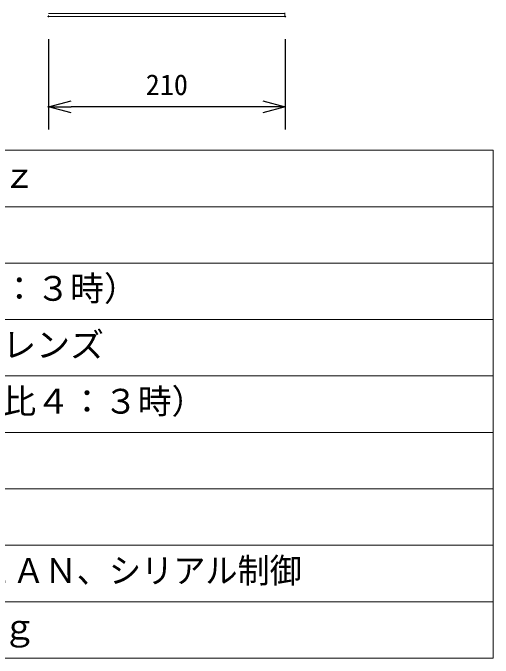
# Model space of a CAD drawing. Units: millimetres, scale not verified. Extents: x -63 to 62, y -57 to 57.
# Drawn here: x 19.9 to 62.5, y -56.5 to 0.7 of the extents above; entities that cross this region are included whole.
import ezdxf
from ezdxf.enums import TextEntityAlignment as Align

# ---------------------------------------------------------------- set-up
doc = ezdxf.new("R2010")
doc.units = ezdxf.units.MM
doc.header["$LTSCALE"] = 0.125
doc.header["$PDMODE"] = 32
doc.header["$PDSIZE"] = 0.0625
for name, color, linetype in [('0-0_0', 7, 'Continuous'), ('0-2_MOJI1', 7, 'Continuous'), ('0-4_DEFPOINTS', 7, 'Continuous'), ('0-6_SUNPO', 7, 'Continuous')]:
    doc.layers.add(name, color=color, linetype=linetype)
doc.layers.add('0-1_WAKU', color=1, linetype='Continuous', lineweight=18)
doc.layers.add('0-5_GAIKEI', color=1, linetype='Continuous', lineweight=18)
doc.styles.add('ＭＳ ゴシック', font='')
doc.styles.get('ＭＳ ゴシック').set_extended_font_data('MS Gothic')

# ---------------------------------------------------------------- blocks, each defined once
blk = doc.blocks.new('_OPEN30')
at = {"layer": '0-0_0'}
blk.add_line((0, 0), (-1, 0), dxfattribs=at)
blk.add_lwpolyline([(-1, 0.26795), (0, 0), (-1, -0.26795)], dxfattribs=at)
blk = doc.blocks.new('D6')
at = {"layer": '0-4_DEFPOINTS'}
for p in [(20.2321, 2.6873), (41.2321, 2.6873), (20.2321, -5.3127)]:
    blk.add_point(p, dxfattribs=at)
at = {"layer": '0-6_SUNPO'}
for p, q in [((20.2321, 0.6873), (20.2321, -7.3127)), ((41.2321, 0.6873), (41.2321, -7.3127)), ((39.2321, -5.3127), (22.2321, -5.3127))]:
    blk.add_line(p, q, dxfattribs=at)
at = {"layer": '0-6_SUNPO', "xscale": 2, "yscale": 2, "rotation": 180}
blk.add_blockref('_OPEN30', (20.2321, -5.3127), dxfattribs=at)
at = {"layer": '0-6_SUNPO', "xscale": 2, "yscale": 2}
blk.add_blockref('_OPEN30', (41.2321, -5.3127), dxfattribs=at)
at = {"layer": '0-6_SUNPO', "style": 'ＭＳ ゴシック'}
blk.add_text('210', height=1.833, dxfattribs=at).set_placement((28.8571, -4.8127), align=Align.BOTTOM_LEFT)

msp = doc.modelspace()

# ---------------------------------------------------------------- linework, layer by layer
at = {"layer": '0-1_WAKU', "color": 4}
for p, q in [((62.4879, -11.505), (-62.5121, -11.505)), ((62.4879, -56.505), (62.4879, -11.505)), ((-62.5121, -56.505), (62.4879, -56.505))]:
    msp.add_line(p, q, dxfattribs=at)
at = {"layer": '0-1_WAKU'}
for p, q in [((-62.5121, -16.505), (62.4879, -16.505)), ((-62.5121, -21.505), (62.4879, -21.505)), ((-62.5121, -26.505), (62.4879, -26.505)), ((-62.5121, -31.505), (62.4879, -31.505)), ((-62.5121, -36.505), (62.4879, -36.505)), ((-62.5121, -41.505), (62.4879, -41.505)), ((-62.5121, -46.505), (62.4879, -46.505)), ((-62.5121, -51.505), (62.4879, -51.505))]:
    msp.add_line(p, q, dxfattribs=at)
at = {"layer": '0-5_GAIKEI'}
msp.add_line((23.0591, 0.6047), (44.0239, 0.6047), dxfattribs=at)
at = {"layer": '0-5_GAIKEI', "color": 7}
for p, q in [((44.0147, 0.4292), (44.0272, 0.6669)), ((23.2094, 0.3344), (23.1594, 0.3344)), ((43.9148, 0.3344), (23.2094, 0.3344))]:
    msp.add_line(p, q, dxfattribs=at)
for centre, radius, start, end in [((23.1596, 0.4346), 0.1002, 180.11821, 269.87536), ((43.9148, 0.4344), 0.1, 270, 357)]:
    msp.add_arc(centre, radius, start, end, dxfattribs=at)

# ---------------------------------------------------------------- block references
at = {"layer": '0-6_SUNPO'}
msp.add_blockref('D6', (2.8326, -2.3475), dxfattribs=at)

# ---------------------------------------------------------------- texts
at = {"layer": '0-2_MOJI1', "style": 'ＭＳ ゴシック'}
for s, p in [('ＡＣ１００Ｖ\u3000５０／６０Ｈｚ', (-20.0121, -15.505)), ('０．６３型（アスペクト比４：３時）', (-20.0121, -25.505)), ('手動ズーム・手動フォーカスレンズ', (-20.0121, -30.505)), ('３３～３００型（アスペクト比４：３時）', (-20.0121, -35.505)), ('約２．３Ｋｇ＋金具２．４Ｋｇ', (-20.0121, -55.505))]:
    msp.add_text(s, height=2.199, dxfattribs=at).set_placement(p, align=Align.BOTTOM_LEFT)
at = {"layer": '0-2_MOJI1', "style": 'ＭＳ ゴシック', "width": 0.95}
msp.add_text('ＲＧＢ、ビデオ、Ｓビデオ、ＬＡＮ、シリアル制御', height=2.199, dxfattribs=at).set_placement((-20.0121, -50.505), align=Align.BOTTOM_LEFT)

doc.saveas('drawing.dxf')
